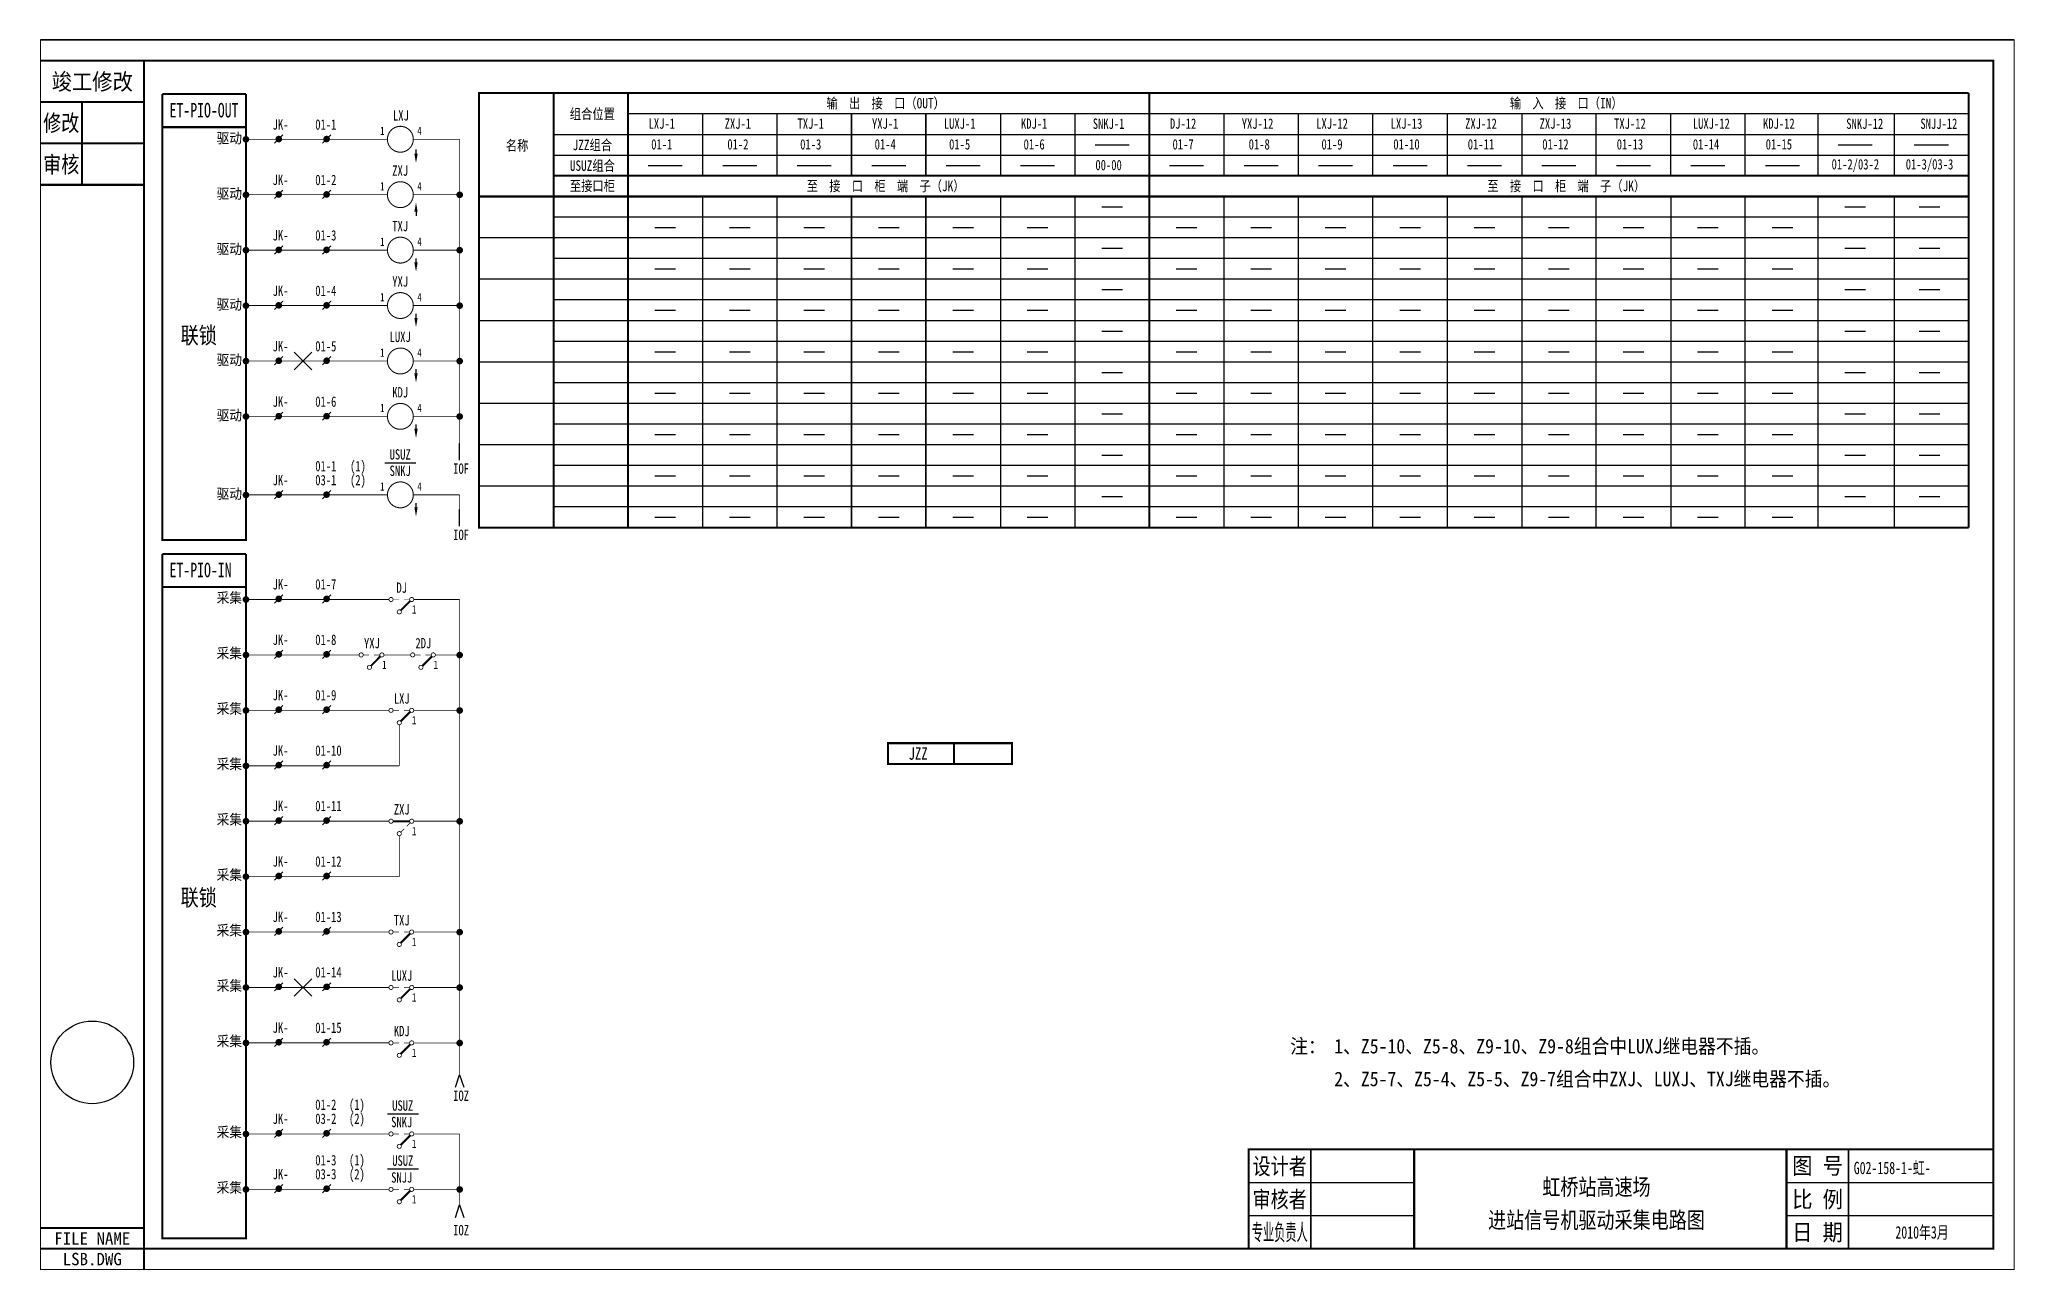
# Model space of a CAD drawing. Header units: millimetres. Extents: x -106 to 371, y -259 to 38.
import ezdxf
from ezdxf.enums import TextEntityAlignment as Align

# ---------------------------------------------------------------- set-up
doc = ezdxf.new("R2010")
doc.units = ezdxf.units.MM
doc.linetypes.add('DASHED', pattern=[0.75, 0.5, -0.25])
doc.layers.add('define', color=7, linetype='Continuous')
doc.styles.add('CHINESE', font='SimSun.ttf', dxfattribs={"width": 0.9})
doc.styles.add('ITALICC', font='txt', dxfattribs={"width": 0.75})
doc.styles.add('ST', font='SimSun.ttf')

# ---------------------------------------------------------------- blocks, each defined once
blk = doc.blocks.new('W21')
blk.add_line((-1, -1), (1, 1))
at = {"const_width": 0.8}
blk.add_lwpolyline([(-0.4, 0, 1), (0.4, 0, 1)], format="xyb", close=True, dxfattribs=at)
blk = doc.blocks.new('W22')
at = {"const_width": 0.8}
blk.add_lwpolyline([(-0.4, 0, 1), (0.4, 0, 1)], format="xyb", close=True, dxfattribs=at)
blk = doc.blocks.new('143')
at = {"const_width": 0.2}
for points in [[(-6, 0, 1), (-5, 0, 1)], [(-1, 0, 1), (0, 0, 1)], [(-4, -3, 1), (-3, -3, 1)]]:
    blk.add_lwpolyline(points, format="xyb", close=True, dxfattribs=at)
for points, const_width in [([(-5, 0), (-3.6, 0)], 0.15), ([(-2.4, 0), (-1, 0)], 0.15), ([(-0.85, -0.35), (-3.15, -2.65)], 0.5)]:
    blk.add_lwpolyline(points, dxfattribs=dict(const_width=const_width))
blk.add_lwpolyline([(-5.5, -1.3, 0, 0, 0), (-5.5, -2.3, 0.8, 0, 0), (-5.5, -4.5, 0, 0, 0)], format="xyseb")
at = {"width": 0.8}
for tag, p in [('RELAY', (-3, 2.2)), ('0', (0, -2))]:
    blk.add_attdef(tag, text='', height=2, dxfattribs=at).set_placement(p, align=Align.MIDDLE)
blk = doc.blocks.new('W54')
for p, q in [((0, 0), (3, 1)), ((3, -1), (0, 0))]:
    blk.add_line(p, q)
blk = doc.blocks.new('113')
at = {"const_width": 0.2}
for points in [[(-6, 0, 1), (-5, 0, 1)], [(-1, 0, 1), (0, 0, 1)], [(-4, -3, 1), (-3, -3, 1)]]:
    blk.add_lwpolyline(points, format="xyb", close=True, dxfattribs=at)
for points, const_width in [([(-5, 0), (-1, 0)], 0.5), ([(-2.3, -1.8), (-3.15, -2.65)], 0.15), ([(-0.85, -0.35), (-1.7, -1.2)], 0.15)]:
    blk.add_lwpolyline(points, dxfattribs=dict(const_width=const_width))
blk.add_lwpolyline([(-5.5, -4.5, 0, 0, 0), (-5.5, -3.5, 0.8, 0, 0), (-5.5, -1.3, 0, 0, 0)], format="xyseb")
at = {"width": 0.8}
for tag, p in [('RELAY', (-3, 2.2)), ('0', (0, -2))]:
    blk.add_attdef(tag, text='', height=2, dxfattribs=at).set_placement(p, align=Align.MIDDLE)
blk = doc.blocks.new('W53')
blk.add_line((0, 1), (0, 0))
blk.add_lwpolyline([(0, 3.25, 0, 0.8, 0), (0, 1, 0.8, 0.8, 0)], format="xyseb")
blk = doc.blocks.new('BZTB')
at = {"color": 7}
for p, q in [((0.23, 16), (40.23, 16)), ((130.23, 16), (180.23, 16)), ((0.23, 8), (40.23, 8)), ((130.23, 8), (180.23, 8))]:
    blk.add_line(p, q, dxfattribs=at)
at = {"color": 7, "const_width": 0.5}
blk.add_lwpolyline([(0.23, 0), (180.23, 0), (180.23, 24), (0.23, 24)], close=True, dxfattribs=at)
at = {"color": 7}
for points, const_width in [([(15.23, 24), (15.23, 0)], 0.4), ([(40.23, 24), (40.23, 0)], 0.5), ([(130.23, 24), (130.23, 0)], 0.5), ([(145.23, 24), (145.23, 0)], 0.4)]:
    blk.add_lwpolyline(points, dxfattribs=dict(at, const_width=const_width))
at = {"color": 7, "style": 'CHINESE'}
for s, width, p in [('设计者', 0.8, (7.73, 20)), ('图 号', 0.9, (137.73, 20)), ('审核者', 0.8, (7.73, 12)), ('比 例', 0.9, (137.73, 12)), ('日 期', 0.9, (137.73, 4))]:
    blk.add_text(s, height=4, dxfattribs=dict(at, width=width)).set_placement(p, align=Align.MIDDLE)
at = {"color": 7, "style": 'CHINESE', "width": 0.474609}
blk.add_text('专业负责人', height=4, dxfattribs=at).set_placement((1, 2), (14.5, 2), align=Align.FIT)
blk = doc.blocks.new('WK')
at = {"const_width": 0.5}
for points in [[(0, 0), (0, 5), (30, 5), (30, 0), (0, 0)], [(16, 0), (16, 5)]]:
    blk.add_lwpolyline(points, dxfattribs=at)
blk = doc.blocks.new('dlt_xhj_jz_qc_tb')
at = {"color": 0}
for p, q in [((360, 25), (0, 25)), ((36, -80), (36, 25)), ((36, -80), (36, 25)), ((36, -80), (36, 25)), ((360, 20), (36, 20)), ((54, 20), (54, 5)), ((72, 20), (72, 5)), ((90, 20), (90, 5)), ((90, 5), (90, 20)), ((108, 20), (108, 5)), ((108, 5), (108, 20)), ((108, 5), (108, 20)), ((126, 20), (126, 5)), ((180, 20), (180, 5)), ((198, 20), (198, 5)), ((216, 5), (216, 20)), ((234, 20), (234, 5)), ((252, 20), (252, 5)), ((270, 5), (270, 20)), ((288, 5), (288, 20)), ((306, 5), (306, 20)), ((342, 20), (342, 5)), ((360, 20), (360, -80)), ((18, 15), (360, 15)), ((18, 10), (360, 10)), ((148.89, 12.5), (157.11, 12.5)), ((328.47, 12.5), (336.68, 12.5)), ((346.89, 12.5), (355.11, 12.5)), ((40.89, 7.5), (49.11, 7.5)), ((58.89, 7.5), (67.11, 7.5)), ((76.89, 7.5), (85.11, 7.5)), ((94.89, 7.5), (103.11, 7.5)), ((112.89, 7.5), (121.11, 7.5)), ((130.89, 7.5), (139.11, 7.5)), ((166.89, 7.5), (175.11, 7.5)), ((184.89, 7.5), (193.11, 7.5)), ((202.89, 7.5), (211.11, 7.5)), ((220.89, 7.5), (229.11, 7.5)), ((238.89, 7.5), (247.11, 7.5)), ((256.89, 7.5), (265.11, 7.5)), ((274.89, 7.5), (283.11, 7.5)), ((292.89, 7.5), (301.11, 7.5)), ((310.89, 7.5), (319.11, 7.5)), ((360, 0), (36, 0)), ((54, 0), (54, -80)), ((72, 0), (72, -80)), ((90, -80), (90, 0)), ((90, 0), (90, -80)), ((108, -80), (108, 0)), ((108, -80), (108, 0)), ((108, 0), (108, -80)), ((126, 0), (126, -80)), ((162, 0), (162, -80)), ((180, 0), (180, -80)), ((198, 0), (198, -80)), ((216, -80), (216, 0)), ((234, 0), (234, -80)), ((252, 0), (252, -80)), ((270, -80), (270, 0)), ((288, 0), (288, -80)), ((306, -80), (306, 0)), ((342, 0), (342, -80)), ((360, -5), (18, -5)), ((360, -5), (18.27, -5)), ((360, -10), (0, -10)), ((360, -15), (18, -15)), ((360, -20), (0, -20)), ((360, -25), (18, -25)), ((360, -30), (0, -30)), ((360, -35), (18, -35)), ((360, -40), (0, -40)), ((360, -45), (18, -45)), ((360, -50), (0, -50)), ((360, -55), (18, -55)), ((360, -60), (0, -60)), ((360, -65), (18, -65)), ((360, -70), (0, -70)), ((360, -75), (18, -75)), ((360, -80), (90, -80))]:
    blk.add_line(p, q, dxfattribs=at)
for points, const_width in [([(360, 25), (0, 25), (0, -80), (360, -80)], 0.5), ([(36, 25), (36, -80)], 0.5), ([(162, 25), (162, -80)], 0.5), ([(360, 25), (360, -80)], 0.5), ([(144, 20), (144, 5)], 0.3), ([(323.58, 20), (323.58, 5)], 0.3), ([(18, 5), (360, 5)], 0.5), ([(360, 0), (0, 0)], 0.5), ([(18.27, 0), (360, 0)], 0.5), ([(144, 0), (144, -80)], 0.3), ([(323.58, 0), (323.58, -80)], 0.3)]:
    blk.add_lwpolyline(points, dxfattribs=dict(at, const_width=const_width))
at = {"const_width": 0.5}
blk.add_lwpolyline([(18, 25), (18, -80)], dxfattribs=at)
at = {"color": 0}
for s, style, width, p in [('输  出  接  口（OUT）', 'CHINESE', 0.8, (98.26, 22.58)), ('输  入  接  口（IN）', 'CHINESE', 0.8, (262.76, 22.58)), ('组合位置', 'CHINESE', 0.8, (27.38, 20.02)), ('LXJ-1', 'ITALICC', 0.75, (44.15, 17.58)), ('ZXJ-1', 'ITALICC', 0.75, (62.55, 17.58)), ('TXJ-1', 'ITALICC', 0.75, (80.15, 17.58)), ('YXJ-1', 'ITALICC', 0.75, (98.15, 17.58)), ('LUXJ-1', 'ITALICC', 0.75, (116.15, 17.58)), ('KDJ-1', 'ITALICC', 0.75, (134.15, 17.58)), ('SNKJ-1', 'ITALICC', 0.75, (152.15, 17.58)), ('DJ-12', 'ITALICC', 0.75, (170.15, 17.58)), ('YXJ-12', 'ITALICC', 0.75, (188.15, 17.58)), ('LXJ-12', 'ITALICC', 0.75, (206.15, 17.58)), ('LXJ-13', 'ITALICC', 0.75, (224.15, 17.58)), ('ZXJ-12', 'ITALICC', 0.75, (242.15, 17.58)), ('ZXJ-13', 'ITALICC', 0.75, (260.15, 17.58)), ('TXJ-12', 'ITALICC', 0.75, (278.15, 17.58)), ('LUXJ-12', 'ITALICC', 0.75, (297.82, 17.58)), ('KDJ-12', 'ITALICC', 0.75, (314.15, 17.58)), ('SNKJ-12', 'ITALICC', 0.75, (334.9, 17.58)), ('SNJJ-12', 'ITALICC', 0.75, (352.82, 17.58)), ('名称', 'CHINESE', 0.8, (9.19, 12.37)), ('JZZ组合', 'CHINESE', 0.8, (27.38, 12.5)), ('USUZ组合', 'CHINESE', 0.8, (27.38, 7.5)), ('00-00', 'ITALICC', 0.75, (152.15, 7.58)), ('至接口柜', 'CHINESE', 0.8, (27.38, 2.62)), ('至  接  口  柜  端  子（JK）', 'CHINESE', 0.8, (98.26, 2.58)), ('至  接  口  柜  端  子（JK）', 'CHINESE', 0.8, (262.76, 2.58))]:
    blk.add_text(s, height=2.5, dxfattribs=dict(at, style=style, width=width)).set_placement(p, align=Align.MIDDLE)
at = {"color": 3, "style": 'ITALICC', "width": 0.75}
for s, p in [('01-1', (44.15, 12.58)), ('01-2', (62.55, 12.58)), ('01-3', (80.15, 12.58)), ('01-4', (98.15, 12.58)), ('01-5', (116.15, 12.58)), ('01-6', (134.15, 12.58)), ('01-7', (170.15, 12.58)), ('01-8', (188.55, 12.58)), ('01-9', (206.15, 12.58)), ('01-10', (224.15, 12.58)), ('01-11', (242.15, 12.58)), ('01-12', (260.15, 12.58)), ('01-13', (278.15, 12.58)), ('01-14', (296.55, 12.58)), ('01-15', (314.15, 12.58)), ('01-2/03-2', (332.63, 7.58)), ('01-3/03-3', (350.56, 7.58))]:
    blk.add_text(s, height=2.5, dxfattribs=at).set_placement(p, align=Align.MIDDLE)

msp = doc.modelspace()

# ---------------------------------------------------------------- linework, layer by layer
at = {"color": 0}
for p, q in [((-106, 37.82), (371, 37.82)), ((371, 37.82), (-106, 37.82)), ((150.5, -2.5), (155.5, -2.5)), ((330.08, -2.5), (335.08, -2.5)), ((348.08, -2.5), (353.08, -2.5)), ((42.5, -7.5), (47.5, -7.5)), ((60.5, -7.5), (65.5, -7.5)), ((78.5, -7.5), (83.5, -7.5)), ((96.5, -7.5), (101.5, -7.5)), ((114.5, -7.5), (119.5, -7.5)), ((132.5, -7.5), (137.5, -7.5)), ((168.5, -7.5), (173.5, -7.5)), ((186.5, -7.5), (191.5, -7.5)), ((204.5, -7.5), (209.5, -7.5)), ((222.5, -7.5), (227.5, -7.5)), ((240.5, -7.5), (245.5, -7.5)), ((258.5, -7.5), (263.5, -7.5)), ((276.5, -7.5), (281.5, -7.5)), ((294.5, -7.5), (299.5, -7.5)), ((312.5, -7.5), (317.5, -7.5)), ((150.5, -12.5), (155.5, -12.5)), ((330.08, -12.5), (335.08, -12.5)), ((348.08, -12.5), (353.08, -12.5)), ((42.5, -17.5), (47.5, -17.5)), ((60.5, -17.5), (65.5, -17.5)), ((78.5, -17.5), (83.5, -17.5)), ((96.5, -17.5), (101.5, -17.5)), ((114.5, -17.5), (119.5, -17.5)), ((132.5, -17.5), (137.5, -17.5)), ((168.5, -17.5), (173.5, -17.5)), ((186.5, -17.5), (191.5, -17.5)), ((204.5, -17.5), (209.5, -17.5)), ((222.5, -17.5), (227.5, -17.5)), ((240.5, -17.5), (245.5, -17.5)), ((258.5, -17.5), (263.5, -17.5)), ((276.5, -17.5), (281.5, -17.5)), ((294.5, -17.5), (299.5, -17.5)), ((312.5, -17.5), (317.5, -17.5)), ((150.5, -22.5), (155.5, -22.5)), ((330.08, -22.5), (335.08, -22.5)), ((348.08, -22.5), (353.08, -22.5)), ((42.5, -27.5), (47.5, -27.5)), ((60.5, -27.5), (65.5, -27.5)), ((78.5, -27.5), (83.5, -27.5)), ((96.5, -27.5), (101.5, -27.5)), ((114.5, -27.5), (119.5, -27.5)), ((132.5, -27.5), (137.5, -27.5)), ((168.5, -27.5), (173.5, -27.5)), ((186.5, -27.5), (191.5, -27.5)), ((204.5, -27.5), (209.5, -27.5)), ((222.5, -27.5), (227.5, -27.5)), ((240.5, -27.5), (245.5, -27.5)), ((258.5, -27.5), (263.5, -27.5)), ((276.5, -27.5), (281.5, -27.5)), ((294.5, -27.5), (299.5, -27.5)), ((312.5, -27.5), (317.5, -27.5)), ((150.5, -32.5), (155.5, -32.5)), ((330.08, -32.5), (335.08, -32.5)), ((348.08, -32.5), (353.08, -32.5)), ((42.5, -37.5), (47.5, -37.5)), ((60.5, -37.5), (65.5, -37.5)), ((78.5, -37.5), (83.5, -37.5)), ((96.5, -37.5), (101.5, -37.5)), ((114.5, -37.5), (119.5, -37.5)), ((132.5, -37.5), (137.5, -37.5)), ((168.5, -37.5), (173.5, -37.5)), ((186.5, -37.5), (191.5, -37.5)), ((204.5, -37.5), (209.5, -37.5)), ((222.5, -37.5), (227.5, -37.5)), ((240.5, -37.5), (245.5, -37.5)), ((258.5, -37.5), (263.5, -37.5)), ((276.5, -37.5), (281.5, -37.5)), ((294.5, -37.5), (299.5, -37.5)), ((312.5, -37.5), (317.5, -37.5)), ((150.5, -42.5), (155.5, -42.5)), ((330.08, -42.5), (335.08, -42.5)), ((348.08, -42.5), (353.08, -42.5)), ((42.5, -47.5), (47.5, -47.5)), ((60.5, -47.5), (65.5, -47.5)), ((78.5, -47.5), (83.5, -47.5)), ((96.5, -47.5), (101.5, -47.5)), ((114.5, -47.5), (119.5, -47.5)), ((132.5, -47.5), (137.5, -47.5)), ((168.5, -47.5), (173.5, -47.5)), ((186.5, -47.5), (191.5, -47.5)), ((204.5, -47.5), (209.5, -47.5)), ((222.5, -47.5), (227.5, -47.5)), ((240.5, -47.5), (245.5, -47.5)), ((258.5, -47.5), (263.5, -47.5)), ((276.5, -47.5), (281.5, -47.5)), ((294.5, -47.5), (299.5, -47.5)), ((312.5, -47.5), (317.5, -47.5)), ((150.5, -52.5), (155.5, -52.5)), ((330.08, -52.5), (335.08, -52.5)), ((348.08, -52.5), (353.08, -52.5)), ((42.5, -57.5), (47.5, -57.5)), ((60.5, -57.5), (65.5, -57.5)), ((78.5, -57.5), (83.5, -57.5)), ((96.5, -57.5), (101.5, -57.5)), ((114.5, -57.5), (119.5, -57.5)), ((132.5, -57.5), (137.5, -57.5)), ((168.5, -57.5), (173.5, -57.5)), ((186.5, -57.5), (191.5, -57.5)), ((204.5, -57.5), (209.5, -57.5)), ((222.5, -57.5), (227.5, -57.5)), ((240.5, -57.5), (245.5, -57.5)), ((258.5, -57.5), (263.5, -57.5)), ((276.5, -57.5), (281.5, -57.5)), ((294.5, -57.5), (299.5, -57.5)), ((312.5, -57.5), (317.5, -57.5)), ((-22.8, -64.32), (-15.3, -64.32)), ((150.5, -62.5), (155.5, -62.5)), ((330.08, -62.5), (335.08, -62.5)), ((348.08, -62.5), (353.08, -62.5)), ((42.5, -67.5), (47.5, -67.5)), ((60.5, -67.5), (65.5, -67.5)), ((78.5, -67.5), (83.5, -67.5)), ((96.5, -67.5), (101.5, -67.5)), ((114.5, -67.5), (119.5, -67.5)), ((132.5, -67.5), (137.5, -67.5)), ((168.5, -67.5), (173.5, -67.5)), ((186.5, -67.5), (191.5, -67.5)), ((204.5, -67.5), (209.5, -67.5)), ((222.5, -67.5), (227.5, -67.5)), ((240.5, -67.5), (245.5, -67.5)), ((258.5, -67.5), (263.5, -67.5)), ((276.5, -67.5), (281.5, -67.5)), ((294.5, -67.5), (299.5, -67.5)), ((312.5, -67.5), (317.5, -67.5)), ((150.5, -72.5), (155.5, -72.5)), ((330.08, -72.5), (335.08, -72.5)), ((348.08, -72.5), (353.08, -72.5)), ((42.5, -77.5), (47.5, -77.5)), ((60.5, -77.5), (65.5, -77.5)), ((78.5, -77.5), (83.5, -77.5)), ((96.5, -77.5), (101.5, -77.5)), ((114.5, -77.5), (119.5, -77.5)), ((132.5, -77.5), (137.5, -77.5)), ((168.5, -77.5), (173.5, -77.5)), ((186.5, -77.5), (191.5, -77.5)), ((204.5, -77.5), (209.5, -77.5)), ((222.5, -77.5), (227.5, -77.5)), ((240.5, -77.5), (245.5, -77.5)), ((258.5, -77.5), (263.5, -77.5)), ((276.5, -77.5), (281.5, -77.5)), ((294.5, -77.5), (299.5, -77.5)), ((312.5, -77.5), (317.5, -77.5)), ((-22.17, -221.61), (-14.68, -221.61)), ((-22.16, -234.92), (-14.67, -234.92))]:
    msp.add_line(p, q, dxfattribs=at)
at = {"color": 1}
for p, q in [((-44.67, -37.61), (-40.43, -41.85)), ((-44.67, -41.85), (-40.43, -37.61)), ((-44.67, -193.19), (-40.43, -188.95)), ((-44.67, -188.95), (-40.43, -193.19))]:
    msp.add_line(p, q, dxfattribs=at)
at = {"color": 0, "const_width": 0.2}
msp.add_lwpolyline([(-106, -259.18), (371, -259.18), (371, 37.82), (-106, 37.82)], close=True, dxfattribs=at)
at = {"color": 0}
for points in [[(-106, 32.82, 0.5, 0.5, 0), (-81, 32.82, 0.5, 0.5, 0)], [(-76.54, 24.74, 0.5, 0.5, 0), (-56.32, 24.74, 0.5, 0.5, 0)], [(-106, 22.82, 0.5, 0.5, 0), (-81, 22.82, 0.5, 0.5, 0)], [(-96, 2.82, 0.5, 0.5, 0), (-96, 22.82, 0.5, 0.5, 0)], [(-76.54, 16.74, 0.5, 0.5, 0), (-56.32, 16.74, 0.5, 0.5, 0)], [(-106, 12.82, 0.5, 0.5, 0), (-81, 12.82, 0.5, 0.5, 0)], [(-22.15, 13.82, 0.2, 0.2, 0), (-56.35, 13.82, 0.2, 0.2, 0)], [(-106, 2.82, 0.5, 0.5, 0), (-81, 2.82, 0.5, 0.5, 0)], [(-22.15, 0.43, 0.2, 0.2, 0), (-56.35, 0.43, 0.2, 0.2, 0)], [(-22.15, -12.95, 0.2, 0.2, 0), (-56.35, -12.95, 0.2, 0.2, 0)], [(-22.15, -26.34, 0.2, 0.2, 0), (-56.35, -26.34, 0.2, 0.2, 0)], [(-22.15, -39.73, 0.2, 0.2, 0), (-56.35, -39.73, 0.2, 0.2, 0)], [(-22.15, -53.12, 0.2, 0.2, 0), (-56.35, -53.12, 0.2, 0.2, 0)], [(-22.15, -72.07, 0.2, 0.2, 0), (-56.35, -72.07, 0.2, 0.2, 0)], [(-76.54, -86.33, 0.5, 0.5, 0), (-56.32, -86.33, 0.5, 0.5, 0)], [(-76.54, -94.33, 0.5, 0.5, 0), (-56.32, -94.33, 0.5, 0.5, 0)], [(-21.79, -97.35, 0.2, 0.2, 0), (-56.32, -97.35, 0.2, 0.2, 0)], [(-29.07, -110.74, 0.2, 0.2, 0), (-56.32, -110.74, 0.2, 0.2, 0)], [(-21.86, -124.13, 0.2, 0.2, 0), (-56.32, -124.13, 0.2, 0.2, 0)], [(-21.86, -150.91, 0.2, 0.2, 0), (-56.32, -150.91, 0.2, 0.2, 0)], [(-21.86, -177.68, 0.2, 0.2, 0), (-56.32, -177.68, 0.2, 0.2, 0)], [(-21.86, -191.07, 0.2, 0.2, 0), (-56.32, -191.07, 0.2, 0.2, 0)], [(-21.86, -204.46, 0.2, 0.2, 0), (-56.32, -204.46, 0.2, 0.2, 0)], [(-21.86, -226.45, 0.2, 0.2, 0), (-56.32, -226.45, 0.2, 0.2, 0)], [(-21.86, -239.84, 0.2, 0.2, 0), (-56.32, -239.84, 0.2, 0.2, 0)], [(-106, -249.18, 0.5, 0.5, 0), (-81, -249.18, 0.5, 0.5, 0)]]:
    msp.add_lwpolyline(points, format="xyseb", dxfattribs=at)
msp.add_lwpolyline([(-81, -254.18, 0.5, 0.5, 0), (366, -254.18, 0.5, 0.5, 0), (366, 32.82, 0.5, 0.5, 0), (-81, 32.82, 0.5, 0.5, 0)], format="xyseb", close=True, dxfattribs=at)
for points, const_width in [([(-76.54, 24.74), (-76.54, -82.99), (-56.32, -82.99), (-56.32, 24.74)], 0.5), ([(-4.7, 13.82), (-15.9, 13.82)], 0.2), ([(-4.7, -59.66), (-4.7, 13.82)], 0.2), ([(-4.7, 0.43), (-15.9, 0.43)], 0.2), ([(-4.7, -12.95), (-15.9, -12.95)], 0.2), ([(-4.7, -26.34), (-15.9, -26.34)], 0.2), ([(-4.7, -39.73), (-15.9, -39.73)], 0.2), ([(-4.7, -53.12), (-15.9, -53.12)], 0.2), ([(-4.7, -72.07), (-15.9, -72.07)], 0.2), ([(-4.7, -78.84), (-4.7, -72.07)], 0.2), ([(-76.54, -86.33), (-76.54, -251.7), (-56.32, -251.7), (-56.32, -86.33)], 0.5), ([(-4.7, -97.36), (-15.79, -97.36)], 0.2), ([(-4.7, -212.19), (-4.7, -97.36)], 0.2), ([(-16.59, -110.75), (-23, -110.75)], 0.2), ([(-4.7, -110.75), (-10.56, -110.75)], 0.2), ([(-4.7, -124.14), (-15.79, -124.14)], 0.2), ([(-19.29, -137.52), (-19.29, -127.63)], 0.2), ([(-19.29, -137.52), (-56.32, -137.52)], 0.2), ([(-4.7, -150.91), (-15.79, -150.91)], 0.2), ([(-19.29, -164.3), (-19.29, -154.41)], 0.2), ([(-19.29, -164.3), (-56.32, -164.3)], 0.2), ([(-4.7, -177.69), (-15.79, -177.69)], 0.2), ([(-4.7, -191.08), (-15.79, -191.08)], 0.2), ([(-4.7, -204.47), (-15.79, -204.47)], 0.2), ([(-4.7, -226.46), (-15.79, -226.46)], 0.2), ([(-4.7, -243.6), (-4.7, -226.46)], 0.2), ([(-4.7, -239.85), (-15.79, -239.85)], 0.2), ([(-81, -259.18), (-81, -254.18), (-106, -254.18)], 0.5)]:
    msp.add_lwpolyline(points, dxfattribs=dict(at, const_width=const_width))
at = {"color": 0, "const_width": 0.25}
for points in [[(-19.03, 10.7, 1), (-19.03, 16.95, 1)], [(-19.03, -2.69, 1), (-19.03, 3.56, 1)], [(-19.03, -16.08, 1), (-19.03, -9.83, 1)], [(-19.03, -29.47, 1), (-19.03, -23.22, 1)], [(-19.03, -42.86, 1), (-19.03, -36.61, 1)], [(-19.03, -56.24, 1), (-19.03, -49.99, 1)], [(-19.03, -75.2, 1), (-19.03, -68.95, 1)]]:
    msp.add_lwpolyline(points, format="xyb", close=True, dxfattribs=at)
at = {"color": 0}
for points in [[(-4.7, -63.66), (-4.7, -59.66)], [(-4.7, -79.65), (-4.7, -75.65)]]:
    msp.add_lwpolyline(points, dxfattribs=at)
msp.add_circle((-93.5, -209.18), 10, dxfattribs=at)

# ---------------------------------------------------------------- block references
for name, p in [('W22', (-56.35, 13.8)), ('W21', (-48.42, 13.87)), ('W21', (-36.86, 13.87)), ('W22', (-56.35, 0.41)), ('W21', (-48.42, 0.49)), ('W21', (-36.86, 0.49)), ('W22', (-4.69, 0.41)), ('W53', (-15.25, -4.69)), ('W22', (-56.35, -12.98)), ('W21', (-48.42, -12.9)), ('W21', (-36.86, -12.9)), ('W22', (-4.69, -12.98)), ('W22', (-56.35, -26.37)), ('W21', (-48.42, -26.29)), ('W21', (-36.86, -26.29)), ('W22', (-4.69, -26.37)), ('W22', (-56.35, -39.76)), ('W21', (-48.42, -39.68)), ('W21', (-36.86, -39.68)), ('W22', (-4.69, -39.76)), ('W22', (-56.35, -53.14)), ('W21', (-48.42, -53.07)), ('W21', (-36.86, -53.07)), ('W22', (-4.69, -53.14)), ('W22', (-56.35, -72.1)), ('W21', (-48.42, -72.02)), ('W21', (-36.86, -72.02)), ('W22', (-56.35, -97.36)), ('W21', (-48.42, -97.2)), ('W21', (-36.86, -97.2)), ('143', (-15.79, -97.35)), ('W21', (-48.42, -110.59)), ('W21', (-36.86, -110.59)), ('W22', (-56.35, -110.75)), ('143', (-23, -110.74)), ('143', (-10.56, -110.74)), ('W22', (-4.69, -110.77)), ('W22', (-56.35, -124.14)), ('W21', (-48.42, -123.97)), ('W21', (-36.86, -123.97)), ('143', (-15.79, -124.13)), ('W22', (-4.69, -124.16)), ('WK', (98.81, -137.06)), ('W22', (-56.35, -137.53)), ('W21', (-48.42, -137.36)), ('W21', (-36.86, -137.36)), ('W22', (-56.35, -150.91)), ('W21', (-48.42, -150.75)), ('W21', (-36.86, -150.75)), ('W22', (-4.69, -150.94)), ('W22', (-56.35, -164.3)), ('W21', (-48.42, -164.14)), ('W21', (-36.86, -164.14)), ('W21', (-48.42, -177.53)), ('W21', (-36.86, -177.53)), ('W22', (-56.35, -177.69)), ('143', (-15.79, -177.68)), ('W22', (-4.69, -177.72)), ('W22', (-56.35, -191.08)), ('W21', (-48.42, -190.92)), ('W21', (-36.86, -190.92)), ('143', (-15.79, -191.07)), ('W22', (-4.69, -191.1)), ('W22', (-56.35, -204.47)), ('W21', (-48.42, -204.3)), ('W21', (-36.86, -204.3)), ('143', (-15.79, -204.46)), ('W22', (-4.69, -204.49)), ('W22', (-56.35, -226.46)), ('W21', (-48.42, -226.29)), ('W21', (-36.86, -226.29)), ('143', (-15.79, -226.45)), ('BZTB', (185.77, -254.18)), ('W22', (-56.35, -239.85)), ('W21', (-48.42, -239.68)), ('W21', (-36.86, -239.68)), ('143', (-15.79, -239.84)), ('W22', (-4.69, -239.87))]:
    msp.add_blockref(name, p, dxfattribs=at)
at = {"color": 0, "rotation": 180}
for p in [(-15.25, 11.33), (-15.25, -14.94), (-15.25, -28.33), (-15.25, -41.72), (-15.25, -55.11), (-15.25, -74.06)]:
    msp.add_blockref('W53', p, dxfattribs=at)
msp.add_blockref('113', (-15.79, -150.91))
at = {"color": 0, "linetype": 'DASHED', "rotation": 270}
for p in [(-4.71, -212.15), (-4.7, -243.6)]:
    msp.add_blockref('W54', p, dxfattribs=at)
at = {"layer": 'define'}
msp.add_blockref('dlt_xhj_jz_qc_tb', (0, 0), dxfattribs=at)

# ---------------------------------------------------------------- texts
at = {"color": 0, "style": 'CHINESE'}
for s, width, p in [('竣工修改', 0.9, (-93.5, 27.82)), ('修改', 0.8, (-101, 17.82)), ('审核', 0.8, (-101, 7.82))]:
    msp.add_text(s, height=4, dxfattribs=dict(at, width=width)).set_placement(p, align=Align.MIDDLE)
for s, height, width, p in [('ET-PIO-OUT', 3.5, 0.7, (-74.82, 19.1)), ('联锁', 4, 0.8, (-72.13, -35.53)), ('ET-PIO-IN', 3.5, 0.7, (-74.82, -91.97)), ('联锁', 4, 0.8, (-72.13, -171.34))]:
    msp.add_text(s, height=height, dxfattribs=dict(at, width=width)).set_placement(p)
at = {"color": 0}
for s, height, width, p in [('LXJ', 2.5, 0.75, (-18.9, 18.35)), ('1', 2, 0.8, (-23.4, 14.85)), ('4', 2, 0.8, (-14.4, 14.85)), ('ZXJ', 2.5, 0.75, (-19.08, 5)), ('1', 2, 0.8, (-23.4, 1.46)), ('4', 2, 0.8, (-14.4, 1.46)), ('TXJ', 2.5, 0.75, (-19.08, -8.39)), ('1', 2, 0.8, (-23.4, -11.93)), ('4', 2, 0.8, (-14.4, -11.93)), ('1', 2, 0.8, (-23.4, -25.32)), ('YXJ', 2.5, 0.75, (-19.08, -21.78)), ('4', 2, 0.8, (-14.4, -25.32)), ('LUXJ', 2.5, 0.75, (-19.08, -35.16)), ('1', 2, 0.8, (-23.4, -38.71)), ('4', 2, 0.8, (-14.4, -38.71)), ('KDJ', 2.5, 0.75, (-19.08, -48.55)), ('1', 2, 0.8, (-23.4, -52.09)), ('4', 2, 0.8, (-14.4, -52.09)), ('SNKJ', 2.5, 0.75, (-19.08, -67.51)), ('1', 2, 0.8, (-23.4, -71.05)), ('4', 2, 0.8, (-14.4, -71.05)), ('DJ', 2.5, 0.75, (-18.7, -95.74)), ('1', 2, 0.8, (-15.7, -100.74)), ('YXJ', 2.5, 0.75, (-25.91, -109.13)), ('2DJ', 2.5, 0.75, (-13.47, -109.13)), ('1', 2, 0.8, (-22.91, -114.13)), ('1', 2, 0.8, (-10.47, -114.13)), ('LXJ', 2.5, 0.75, (-18.7, -122.51)), ('1', 2, 0.8, (-15.7, -127.51)), ('ZXJ', 2.5, 0.75, (-18.7, -149.29)), ('1', 2, 0.8, (-15.7, -154.29)), ('TXJ', 2.5, 0.75, (-18.7, -176.07)), ('1', 2, 0.8, (-15.7, -181.07)), ('LUXJ', 2.5, 0.75, (-18.7, -189.46)), ('1', 2, 0.8, (-15.7, -194.46)), ('KDJ', 2.5, 0.75, (-18.7, -202.84)), ('1', 2, 0.8, (-15.7, -207.84)), ('SNKJ', 2.5, 0.75, (-18.7, -224.83)), ('1', 2, 0.8, (-15.7, -229.83)), ('SNJJ', 2.5, 0.75, (-18.7, -238.22)), ('1', 2, 0.8, (-15.7, -243.22))]:
    msp.add_text(s, height=height, dxfattribs=dict(at, width=width)).set_placement(p, align=Align.CENTER)
at = {"color": 0, "style": 'CHINESE', "width": 0.9}
for s, p in [('驱动', (-60.37, 12.84)), ('驱动', (-60.37, -0.55)), ('驱动', (-60.37, -13.93)), ('驱动', (-60.37, -27.32)), ('驱动', (-60.37, -40.71)), ('驱动', (-60.37, -54.1)), ('驱动', (-60.37, -73.05)), ('采集', (-60.37, -98.17)), ('采集', (-60.37, -111.56)), ('采集', (-60.37, -124.95)), ('采集', (-60.37, -138.33)), ('采集', (-60.37, -151.72)), ('采集', (-60.37, -165.11)), ('采集', (-60.37, -178.5)), ('采集', (-60.37, -191.89)), ('采集', (-60.37, -205.28)), ('采集', (-60.37, -227.26)), ('采集', (-60.37, -240.65))]:
    msp.add_text(s, height=2.5, dxfattribs=at).set_placement(p, align=Align.CENTER)
at = {"color": 0, "width": 0.75}
for s, p in [('JK-', (-49.9, 16.14)), ('JK-', (-49.9, 2.76)), ('JK-', (-49.9, -10.63)), ('JK-', (-49.9, -24.02)), ('JK-', (-49.9, -37.41)), ('JK-', (-49.9, -50.8)), ('(1)', (-31.19, -66.37)), ('JK-', (-49.9, -69.75)), ('(2)', (-31.19, -69.75)), ('JK-', (-49.9, -94.93)), ('JK-', (-49.9, -108.32)), ('JK-', (-49.9, -121.7)), ('JK-', (-49.9, -135.09)), ('JK-', (-49.9, -148.48)), ('JK-', (-49.9, -161.87)), ('JK-', (-49.9, -175.26)), ('JK-', (-49.9, -188.65)), ('JK-', (-49.9, -202.03)), ('(1)', (-31.45, -220.64)), ('JK-', (-49.9, -224.02)), ('(2)', (-31.45, -224.02)), ('(1)', (-31.45, -234.03)), ('JK-', (-49.9, -237.41)), ('(2)', (-31.45, -237.41))]:
    msp.add_text(s, height=2.5, dxfattribs=at).set_placement(p)
at = {"color": 3, "width": 0.75}
for s, p in [('01-1', (-39.6, 16.14)), ('01-2', (-39.6, 2.76)), ('01-3', (-39.6, -10.63)), ('01-4', (-39.6, -24.02)), ('01-5', (-39.6, -37.41)), ('01-6', (-39.6, -50.8)), ('01-1', (-39.6, -66.37)), ('03-1', (-39.6, -69.75)), ('01-7', (-39.6, -94.93)), ('01-8', (-39.6, -108.32)), ('01-9', (-39.6, -121.7)), ('01-10', (-39.6, -135.09)), ('01-11', (-39.6, -148.48)), ('01-12', (-39.6, -161.87)), ('01-13', (-39.6, -175.26)), ('01-14', (-39.6, -188.65)), ('01-15', (-39.6, -202.03)), ('01-2', (-39.6, -220.64)), ('03-2', (-39.6, -224.02)), ('01-3', (-39.6, -234.03)), ('03-3', (-39.6, -237.41))]:
    msp.add_text(s, height=2.5, dxfattribs=at).set_placement(p)
for p in [(-19.08, -63.55), (-18.46, -220.84), (-18.45, -234.15)]:
    msp.add_text('USUZ', height=2.5, dxfattribs=at).set_placement(p, align=Align.CENTER)
at = {"color": 0, "width": 0.75}
for s, p in [('IOF', (-6.26, -65.74)), ('IOF', (-6.26, -81.73)), ('IOZ', (-6.27, -217.22)), ('IOZ', (-6.26, -249.7))]:
    msp.add_text(s, height=2.5, dxfattribs=at).set_placement(p, align=Align.MIDDLE_LEFT)
at = {"color": 0, "style": 'ITALICC', "width": 0.75}
msp.add_text('JZZ', height=3, dxfattribs=at).set_placement((103.81, -134.56), align=Align.MIDDLE_LEFT)
at = {"color": 3, "style": 'CHINESE', "width": 0.9}
for s, p in [('注：', (196.04, -207)), ('1、Z5-10、Z5-8、Z9-10、Z9-8组合中LUXJ继电器不插。', (206.68, -207)), ('2、Z5-7、Z5-4、Z5-5、Z9-7组合中ZXJ、LUXJ、TXJ继电器不插。', (206.68, -214.92))]:
    msp.add_text(s, height=3.5, dxfattribs=at).set_placement(p)
at = {"color": 0, "style": 'CHINESE'}
for s, p in [('FILE NAME', (-93.5, -251.68)), ('LSB.DWG', (-93.5, -256.68))]:
    msp.add_text(s, height=3, dxfattribs=at).set_placement(p, align=Align.MIDDLE)
at = {"layer": 'define', "color": 5, "style": 'ST', "width": 0.7}
msp.add_text('G02-158-1-虹-', height=3, dxfattribs=at).set_placement((332.25, -236.16))
at = {"layer": 'define', "color": 5}
for s, height, style, width, p in [('虹桥站高速场', 4, 'CHINESE', 0.8, (270.06, -239.18, 0)), ('进站信号机驱动采集电路图', 4, 'CHINESE', 0.8, (270.06, -247.18, 0)), ('2010年3月', 3, 'ST', 0.7, (348.75, -250.16))]:
    msp.add_text(s, height=height, dxfattribs=dict(at, style=style, width=width)).set_placement(p, align=Align.MIDDLE)

doc.saveas('drawing.dxf')
